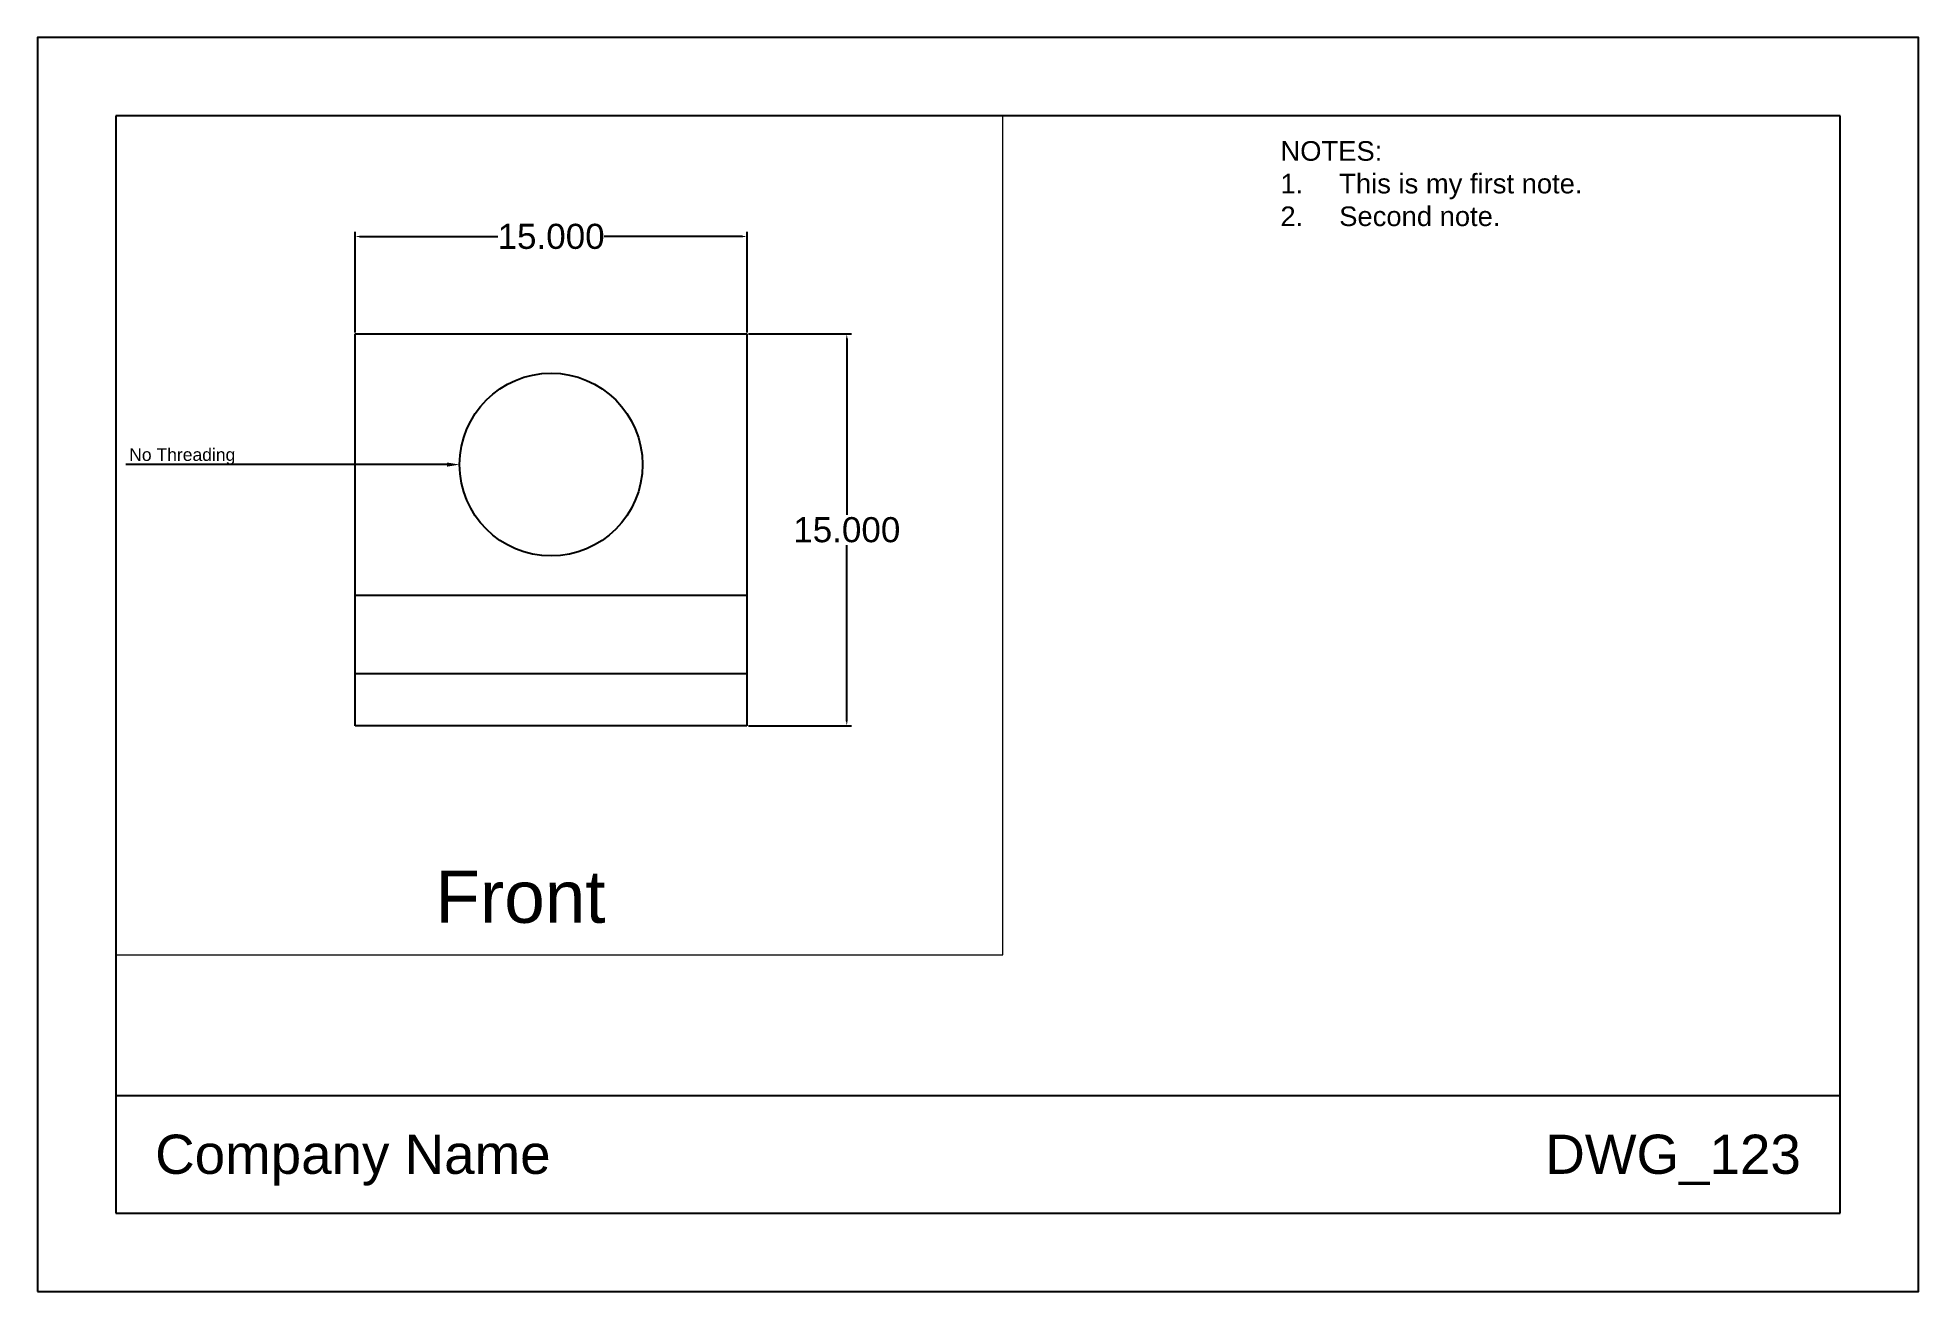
# Paper-space layout 'D-Size Layout' of a CAD drawing. Header units: inches. Extents: x 0 to 36, y 0 to 24.
# The model-space entities are those that its viewports show. They can reach past a viewport. Long polylines and large blocks are cut down to what shows.
import ezdxf
from ezdxf import colors
from ezdxf.entities.mleader import LeaderData, LeaderLine
from ezdxf.enums import TextEntityAlignment as Align
from ezdxf.math import Vec2, Vec3

# ---------------------------------------------------------------- set-up
doc = ezdxf.new("R2010")
doc.units = ezdxf.units.IN
doc.header["$MEASUREMENT"] = 0
for name, color, linetype in [('Dimensions', 1, 'Continuous'), ('Model-Front', 7, 'Continuous'), ('Text', 6, 'Continuous'), ('Title Block', 30, 'Continuous')]:
    doc.layers.add(name, color=color, linetype=linetype)
doc.layers.add('Viewport', color=5, linetype='Continuous', plot=False)
doc.styles.get("Standard").update_dxf_attribs({"font": 'arial.ttf', "height": 0.48})
doc.dimstyles.get("Standard").update_dxf_attribs({"dimscale": 0, "dimtxt": 0.48, "dimasz": 0.18, "dimexe": 0.18, "dimexo": 0.0625, "dimgap": 0.09, "dimtad": 0, "dimtih": 1, "dimtoh": 1, "dimdec": 3, "dimzin": 0, "dimdsep": 46, "dimtxsty": 'Standard', "dimcen": 0.09, "dimadec": 0, "dimazin": 0, "dimtfac": 1, "dimtdec": 3, "dimtofl": 0, "dimtmove": 0, "dimatfit": 3, "dimfxl": 1, "dimtolj": 1, "dimtzin": 0, "dimarcsym": 0})

# ---------------------------------------------------------------- blocks, each defined once
blk = doc.blocks.new('D-Size Layout Titleblock')
for p, q in [((34.5, 22.5), (1.5, 22.5)), ((1.5, 22.5), (1.5, 1.5)), ((34.5, 1.5), (34.5, 22.5)), ((1.5, 3.75), (34.5, 3.75)), ((1.5, 1.5), (34.5, 1.5))]:
    blk.add_line(p, q)
blk.add_lwpolyline([(0, 0), (36, 0), (36, 24), (0, 24)], close=True)
blk.add_text('Company Name', height=0.75).set_placement((2.25, 2.25))
at = {"insert": (23.789, 22.018), "char_height": 0.375, "attachment_point": 1}
blk.add_mtext_dynamic_manual_height_columns('NOTES:\\P\\pxi-3,l3,t3;1.^IThis is my first note.\\P2.^ISecond note.', width=10.23054, gutter_width=1, heights=[0], dxfattribs=at)
blk.add_attdef('DWGNUM', text='', height=0.75).set_placement((33.75, 2.25), align=Align.RIGHT)
blk = doc.blocks.new('*D5')
at = {"layer": 'Defpoints', "color": 0, "transparency": 16777216}
for p in [(49.693, 32.273), (34.693, 28.542), (49.693, 28.542)]:
    blk.add_point(p, dxfattribs=at)
at = {"layer": 'Dimensions', "color": 0, "lineweight": -2, "transparency": 16777216}
for p, q in [((34.693, 28.604), (34.693, 32.453)), ((49.693, 28.604), (49.693, 32.453)), ((34.873, 32.273), (40.157, 32.273)), ((49.513, 32.273), (44.228, 32.273))]:
    blk.add_line(p, q, dxfattribs=at)
at = {"layer": 'Dimensions', "color": 0, "transparency": 16777216}
for points in [[(34.873, 32.303), (34.873, 32.243), (34.693, 32.273)], [(49.513, 32.303), (49.513, 32.243), (49.693, 32.273)]]:
    blk.add_solid(points, dxfattribs=at)
at = {"layer": 'Dimensions', "color": 0, "transparency": 16777216, "insert": (42.193, 32.273), "char_height": 0.96, "attachment_point": 5}
blk.add_mtext('\\A1;15.000', dxfattribs=at)
blk = doc.blocks.new('*D6')
at = {"layer": 'Defpoints', "color": 0, "transparency": 16777216}
for p in [(49.693, 28.542), (49.693, 13.542), (53.513, 13.542)]:
    blk.add_point(p, dxfattribs=at)
at = {"layer": 'Dimensions', "color": 0, "lineweight": -2, "transparency": 16777216}
for p, q in [((49.755, 28.542), (53.693, 28.542)), ((53.513, 28.362), (53.513, 21.622)), ((53.513, 13.722), (53.513, 20.461)), ((49.755, 13.542), (53.693, 13.542))]:
    blk.add_line(p, q, dxfattribs=at)
at = {"layer": 'Dimensions', "color": 0, "transparency": 16777216}
for points in [[(53.483, 28.362), (53.543, 28.362), (53.513, 28.542)], [(53.483, 13.722), (53.543, 13.722), (53.513, 13.542)]]:
    blk.add_solid(points, dxfattribs=at)
at = {"layer": 'Dimensions', "color": 0, "transparency": 16777216, "insert": (53.513, 21.042), "char_height": 0.96, "attachment_point": 5}
blk.add_mtext('\\A1;15.000', dxfattribs=at)

msp = doc.modelspace()

# ---------------------------------------------------------------- linework, layer by layer
at = {"layer": 'Model-Front'}
for p, q in [((34.6925, 28.5415), (49.6925, 28.5415)), ((34.6925, 15.5415), (34.6925, 28.5415)), ((49.6925, 28.5415), (49.6925, 15.5415)), ((34.6925, 18.5415), (49.6925, 18.5415)), ((34.6925, 15.5415), (49.6925, 15.5415)), ((34.6925, 13.5415), (34.6925, 15.5415)), ((49.6925, 15.5415), (49.6925, 13.5415)), ((49.6925, 13.5415), (34.6925, 13.5415))]:
    msp.add_line(p, q, dxfattribs=at)
msp.add_circle((42.1925, 23.5415), 3.5, dxfattribs=at)

# ---------------------------------------------------------------- texts
at = {"layer": 'Text'}
msp.add_text('Front', height=2, dxfattribs=at).set_placement((37.7619, 5.9988))

# ---------------------------------------------------------------- dimensions: what is measured, and where the dimension line sits
at = {"layer": 'Dimensions'}
dim = msp.add_linear_dim(base=(49.6925, 32.2729), p1=(34.6925, 28.5415), p2=(49.6925, 28.5415), dimstyle='Standard', override={"dimscale": 0, "dimtxt": 0.24, "dimasz": 0.09, "dimexe": 0.09, "dimexo": 0.03125, "dimgap": 0.045, "dimcen": 0.045}, dxfattribs=at)
dim.commit()
dim.dimension.update_dxf_attribs({"geometry": '*D5', "text_midpoint": (42.1925, 32.2729)})
dim = msp.add_linear_dim(base=(53.5133, 13.5415), p1=(49.6925, 28.5415), p2=(49.6925, 13.5415), angle=90, dimstyle='Standard', override={"dimscale": 0, "dimtxt": 0.24, "dimasz": 0.09, "dimexe": 0.09, "dimexo": 0.03125, "dimgap": 0.045, "dimcen": 0.045}, dxfattribs=at)
dim.commit()
dim.dimension.update_dxf_attribs({"geometry": '*D6', "text_midpoint": (53.5133, 21.0415)})

# ---------------------------------------------------------------- leaders
ml = msp.add_multileader_mtext('Standard', dxfattribs=at)
ml.set_content('No Threading', color=256)
ml.set_leader_properties()
ml.build(insert=Vec2(0, 0))
ml.multileader.update_dxf_attribs({"text_right_attachment_type": 6, "dogleg_length": 0.36, "arrow_head_size": 0.48})
ctx = ml.context
ctx.base_point, ctx.char_height, ctx.arrow_head_size, ctx.landing_gap_size, ctx.plane_origin = Vec3(26.0478, 23.8521), 0.48, 0.48, 0.09, Vec3(38.6925, 23.5415)
ctx.right_attachment, ctx.text_align_type = 6, 2
notes = []
notes.append((ctx, [(0, (1, 1, 0), (30.5549, 23.5415), (-1, 0), 0.36, [(0, [(38.6925, 23.5415)], 0, [])])]))
ctx.mtext.insert, ctx.mtext.alignment, ctx.mtext.flow_direction = Vec3(30.1049, 24.1626), 3, 5
for ctx, leaders in notes:
    for number, flags, end, landing, length, lines in leaders:
        leader = LeaderData()
        leader.index, (leader.has_last_leader_line, leader.has_dogleg_vector, leader.attachment_direction) = number, flags
        leader.last_leader_point, leader.dogleg_vector, leader.dogleg_length = Vec3(end), Vec3(landing), length
        for number, points, colour, breaks in lines:
            line = LeaderLine()
            line.index, line.vertices, line.color, line.breaks = number, Vec3.list(points), colors.encode_raw_color(colour), breaks
            leader.lines.append(line)
        ctx.leaders.append(leader)

psp = doc.layouts.new('D-Size Layout')

# ---------------------------------------------------------------- block references
at = {"layer": 'Title Block'}
psp.add_blockref('D-Size Layout Titleblock', (0, 0), dxfattribs=at).add_auto_attribs({'DWGNUM': 'DWG_123'})

# ---------------------------------------------------------------- viewports
at = {"layer": 'Viewport'}
psp.add_viewport(center=(9.989, 14.472), size=(16.979, 16.05587), view_center_point=(42.5141, 20.8316), view_height=32.111731, dxfattribs=at)

doc.saveas('drawing.dxf')
